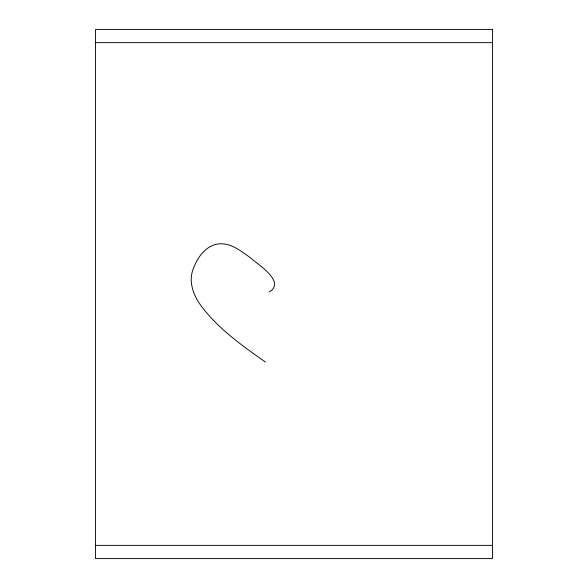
<?xml version="1.0" encoding="UTF-8"?>
<svg xmlns="http://www.w3.org/2000/svg" width="588" height="588" viewBox="0 0 588 588"><rect width="100%" height="100%" fill="white"/><g stroke="black" fill="none" stroke-linecap="round" stroke-linejoin="round"><path stroke-width="0.88" d="M269.267 291.957C286.349 281.659 257.434 264.402 250.165 257.551C240.955 251.105 230.93 242.682 218.92 243.88A23.652 23.652 0 0 0 213.914 245.012C206.219 247.658 200.508 254.097 196.745 261.101A58.822 58.822 0 0 0 193.033 269.495C188.381 281.77 193.401 295.139 200.692 305.253C217.913 328.604 242.05 345.56 265.519 362.076M95.55 42.63L492.45 42.63M95.55 545.37L492.45 545.37M492.45 29.4L95.55 29.4L95.55 558.6L492.45 558.6L492.45 29.4"/></g></svg>
